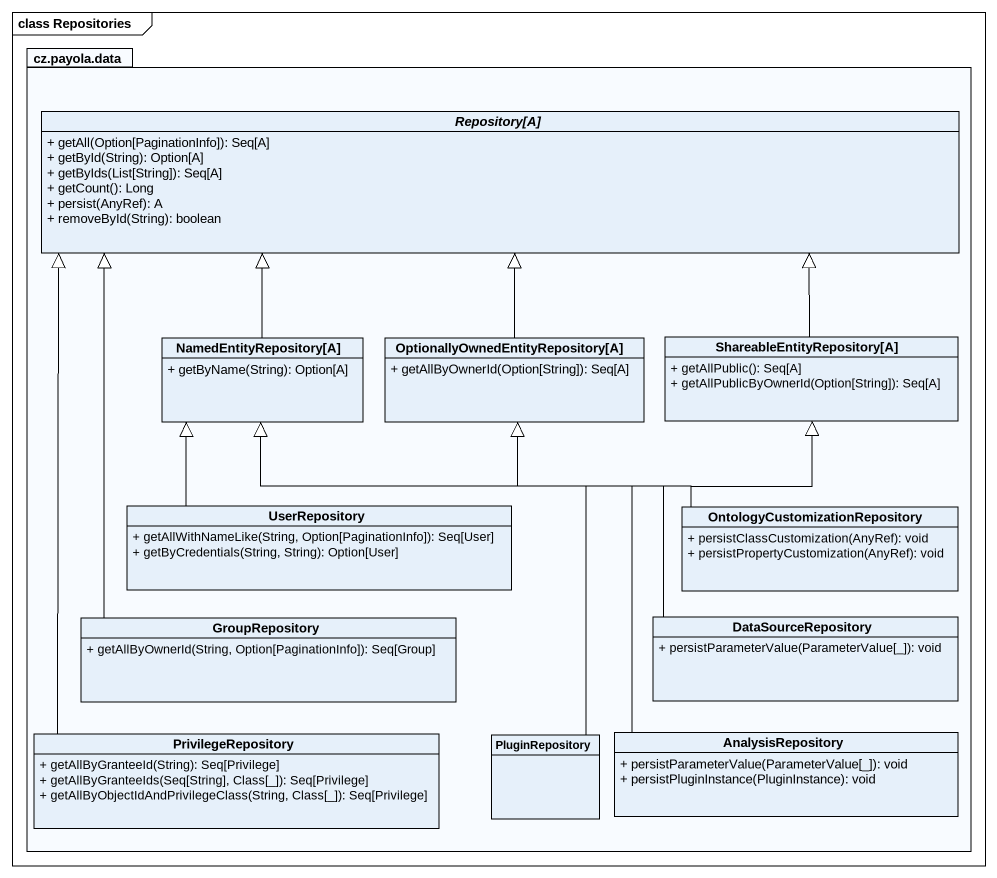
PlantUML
@startuml
mainframe class Repositories
hide circle
hide empty members
skinparam classAttributeIconSize 0
package "cz.payola.data" as cz_payola_data {
  abstract class "Repository[A]" as Repository_A {
    + getAll(Option[PaginationInfo]): Seq[A]
    + getById(String): Option[A]
    + getByIds(List[String]): Seq[A]
    + getCount(): Long
    + persist(AnyRef): A
    + removeById(String): boolean
  }
  class "NamedEntityRepository[A]" as NamedEntityRepository_A {
    + getByName(String): Option[A]
  }
  class "OptionallyOwnedEntityRepository[A]" as OptionallyOwnedEntityReposit {
    + getAllByOwnerId(Option[String]): Seq[A]
  }
  class "ShareableEntityRepository[A]" as ShareableEntityRepository_A {
    + getAllPublic(): Seq[A]
    + getAllPublicByOwnerId(Option[String]): Seq[A]
  }
  class UserRepository {
    + getAllWithNameLike(String, Option[PaginationInfo]): Seq[User]
    + getByCredentials(String, String): Option[User]
  }
  class "OntologyCustomizationRepository" as OntologyCustomizationReposit {
    + persistClassCustomization(AnyRef): void
    + persistPropertyCustomization(AnyRef): void
  }
  class GroupRepository {
    + getAllByOwnerId(String, Option[PaginationInfo]): Seq[Group]
  }
  class DataSourceRepository {
    + persistParameterValue(ParameterValue[_]): void
  }
  class PrivilegeRepository {
    + getAllByGranteeId(String): Seq[Privilege]
    + getAllByGranteeIds(Seq[String], Class[_]): Seq[Privilege]
    + getAllByObjectIdAndPrivilegeClass(String, Class[_]): Seq[Privilege]
  }
  class PluginRepository
  class AnalysisRepository {
    + persistParameterValue(ParameterValue[_]): void
    + persistPluginInstance(PluginInstance): void
  }
}
NamedEntityRepository_A -up-|> Repository_A
OptionallyOwnedEntityReposit -up-|> Repository_A
ShareableEntityRepository_A -up-|> Repository_A
UserRepository -up-|> NamedEntityRepository_A
OntologyCustomizationReposit -left-|> OptionallyOwnedEntityReposit
OntologyCustomizationReposit -up-|> ShareableEntityRepository_A
GroupRepository -up-|> Repository_A
DataSourceRepository -up-|> OptionallyOwnedEntityReposit
PrivilegeRepository -up-|> Repository_A
PluginRepository -up-|> NamedEntityRepository_A
PluginRepository -up-|> OptionallyOwnedEntityReposit
AnalysisRepository -up-|> NamedEntityRepository_A
@enduml
